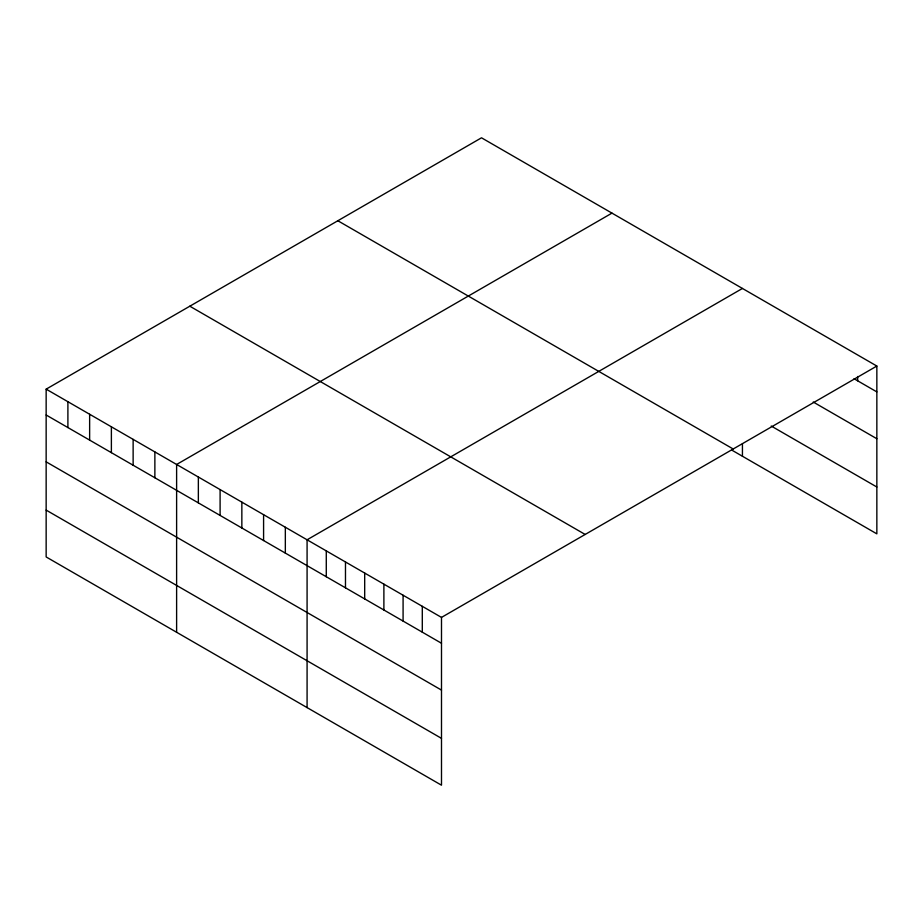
<?xml version="1.0" encoding="UTF-8"?>
<svg xmlns="http://www.w3.org/2000/svg" width="923" height="923" viewBox="0 0 923 923"><rect width="100%" height="100%" fill="white"/><g stroke="black" fill="none" stroke-linecap="round" stroke-linejoin="round"><path stroke-width="1.38" d="M46.15 389.148L441.494 617.406L441.494 785.196L46.15 556.95L46.15 389.148L481.506 137.804L876.85 366.05L876.85 533.852L731.558 449.963M611.972 213.121L176.616 464.477L176.616 632.267M742.438 288.449L307.082 539.793L307.082 707.595M441.494 617.406L876.85 366.05M854.052 378.73L876.85 391.894M813.244 402.024L876.85 438.737M771.236 426.034L876.85 487.009M337.841 220.747L733.185 448.993M189.815 306.205L585.159 534.452M46.15 415.004L441.494 643.25M46.15 461.846L441.494 690.092M46.15 510.107L441.494 738.354M857.652 376.503L857.652 380.818M742.438 443.848L742.438 456.239M422.296 606.319L422.296 632.163M403.086 595.231L403.086 621.075M383.887 584.144L383.887 609.988M364.689 573.056L364.689 598.9M345.479 561.969L345.479 587.813M326.281 550.881L326.281 576.737M285.334 527.241L285.334 553.096M263.586 514.688L263.586 540.543M241.849 502.135L241.849 527.979M220.101 489.582L220.101 515.426M198.353 477.029L198.353 502.873M154.868 451.924L154.868 477.768M133.131 439.371L133.131 465.215M111.383 426.818L111.383 452.662M89.635 414.265L89.635 440.109M67.898 401.701L67.898 427.557"/></g></svg>
